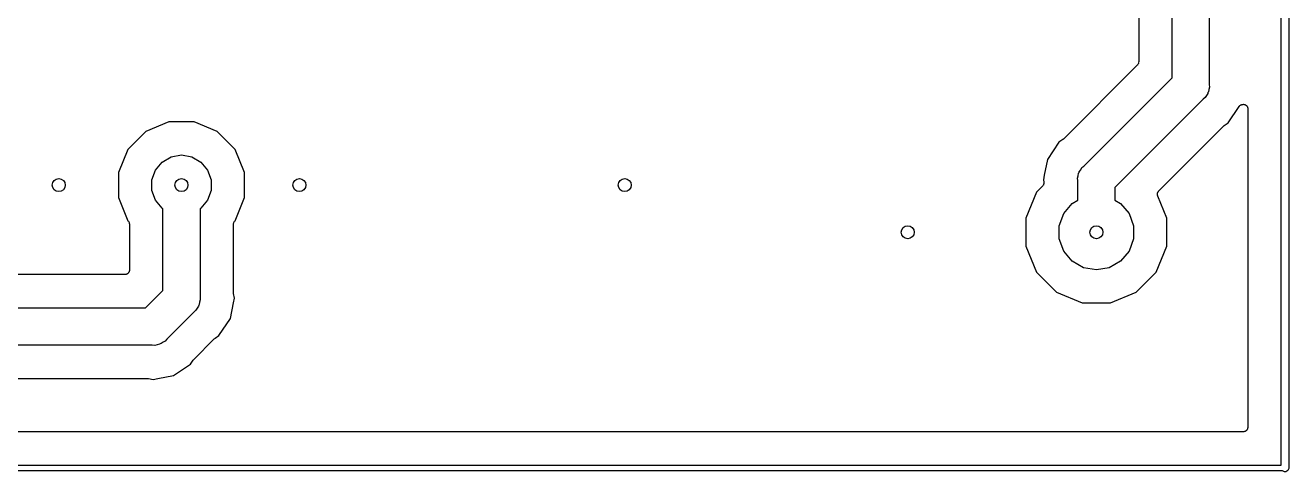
# Model space of a CAD drawing. Extents: x 110 to 212, y -130 to -57.
# Drawn here: x 178.17 to 212.19, y -129.64 to -117.62 of the extents above; entities that cross this region are included whole.
import ezdxf

# ---------------------------------------------------------------- set-up
doc = ezdxf.new("R2010")
doc.units = 0
doc.header["$MEASUREMENT"] = 0
doc.layers.add('BLACK', color=7, linetype='CONTINUOUS')

msp = doc.modelspace()

# ---------------------------------------------------------------- linework, layer by layer
at = {"layer": 'BLACK', "linetype": 'CONTINUOUS'}
for p, q in [((212.19, -57.1413), (212.19, -129.549)), ((211.99, -129.465), (211.99, -57.225)), ((209.05, -119.029), (209.05, -97.1551)), ((210.05, -97.1551), (210.05, -119.214)), ((208.15, -105.752), (208.15, -118.603)), ((208.113, -118.693), (206.126, -120.679)), ((208.116, -118.689), (208.113, -118.693)), ((208.12, -118.685), (208.116, -118.689)), ((208.129, -118.671), (208.12, -118.685)), ((208.138, -118.657), (208.129, -118.671)), ((208.14, -118.652), (208.138, -118.657)), ((208.142, -118.647), (208.14, -118.652)), ((208.145, -118.63), (208.142, -118.647)), ((208.15, -118.614), (208.145, -118.63)), ((208.15, -118.603), (208.149, -118.609)), ((208.149, -118.609), (208.15, -118.614)), ((206.672, -121.407), (209.05, -119.029)), ((210.027, -119.409), (210.016, -119.429)), ((210.039, -119.344), (210.027, -119.409)), ((210.056, -119.28), (210.039, -119.344)), ((210.05, -119.214), (210.056, -119.28)), ((209.888, -119.605), (207.51, -121.983)), ((209.939, -119.562), (209.888, -119.605)), ((209.972, -119.505), (209.939, -119.562)), ((210.01, -119.45), (209.972, -119.505)), ((210.016, -119.429), (210.01, -119.45)), ((210.9, -119.76), (210.914, -119.754)), ((210.914, -119.754), (210.927, -119.748)), ((210.927, -119.748), (210.934, -119.747)), ((210.934, -119.747), (210.941, -119.745)), ((210.941, -119.745), (210.956, -119.745)), ((210.956, -119.745), (210.971, -119.743)), ((210.971, -119.743), (210.978, -119.745)), ((210.978, -119.745), (210.985, -119.745)), ((210.985, -119.745), (210.999, -119.75)), ((210.999, -119.75), (211.014, -119.753)), ((211.014, -119.753), (211.02, -119.757)), ((210.559, -120.245), (210.857, -119.799)), ((210.857, -119.799), (210.862, -119.794)), ((210.862, -119.794), (210.866, -119.788)), ((210.866, -119.788), (210.877, -119.778)), ((210.877, -119.778), (210.888, -119.767)), ((210.888, -119.767), (210.894, -119.764)), ((210.894, -119.764), (210.9, -119.76)), ((211.02, -119.757), (211.027, -119.76)), ((211.027, -119.76), (211.038, -119.769)), ((211.038, -119.769), (211.051, -119.778)), ((211.051, -119.778), (211.055, -119.783)), ((211.055, -119.783), (211.06, -119.788)), ((211.06, -119.788), (211.068, -119.801)), ((211.068, -119.801), (211.077, -119.813)), ((211.077, -119.813), (211.079, -119.82)), ((211.079, -119.82), (211.082, -119.826)), ((211.082, -119.826), (211.085, -119.841)), ((211.085, -119.841), (211.089, -119.856)), ((211.089, -119.856), (211.089, -119.863)), ((211.089, -119.863), (211.09, -119.87)), ((211.09, -119.87), (211.09, -128.438)), ((182.037, -120.22), (181.412, -120.479)), ((182.713, -120.22), (182.037, -120.22)), ((183.338, -120.479), (182.713, -120.22)), ((208.69, -122.076), (210.434, -120.332)), ((210.434, -120.332), (210.444, -120.325)), ((210.444, -120.325), (210.453, -120.316)), ((210.453, -120.316), (210.559, -120.245)), ((181.412, -120.479), (180.934, -120.957)), ((183.816, -120.957), (183.338, -120.479)), ((206.001, -120.766), (205.691, -121.23)), ((206.107, -120.695), (206.001, -120.766)), ((206.116, -120.687), (206.107, -120.695)), ((206.126, -120.679), (206.116, -120.687)), ((180.934, -120.957), (180.675, -121.582)), ((182.097, -121.157), (182.375, -121.108)), ((182.375, -121.108), (182.653, -121.157)), ((184.075, -121.582), (183.816, -120.957)), ((181.672, -121.514), (181.853, -121.298)), ((181.853, -121.298), (182.097, -121.157)), ((182.653, -121.157), (182.897, -121.298)), ((182.897, -121.298), (183.079, -121.514)), ((205.691, -121.23), (205.608, -121.65)), ((206.588, -121.507), (206.621, -121.449)), ((206.621, -121.449), (206.672, -121.407)), ((180.675, -121.582), (180.675, -122.258)), ((181.575, -121.779), (181.672, -121.514)), ((181.575, -122.061), (181.575, -121.779)), ((183.079, -121.514), (183.175, -121.779)), ((183.175, -121.779), (183.175, -122.061)), ((184.075, -122.258), (184.075, -121.582)), ((205.608, -121.65), (205.583, -121.776)), ((205.583, -121.776), (205.595, -121.838)), ((205.608, -121.65), (205.608, -121.65)), ((206.504, -121.732), (206.521, -121.667)), ((206.51, -121.798), (206.504, -121.732)), ((206.521, -121.667), (206.533, -121.602)), ((206.533, -121.602), (206.544, -121.583)), ((206.544, -121.583), (206.55, -121.561)), ((206.55, -121.561), (206.588, -121.507)), ((181.672, -122.326), (181.575, -122.061)), ((183.175, -122.061), (183.079, -122.326)), ((205.399, -122.114), (205.11, -122.812)), ((205.56, -121.953), (205.399, -122.114)), ((205.571, -121.938), (205.56, -121.953)), ((205.582, -121.924), (205.571, -121.938)), ((205.583, -121.92), (205.582, -121.924)), ((205.586, -121.917), (205.583, -121.92)), ((205.59, -121.899), (205.586, -121.917)), ((205.596, -121.882), (205.59, -121.899)), ((205.595, -121.838), (205.595, -121.856)), ((205.595, -121.856), (205.597, -121.874)), ((205.597, -121.874), (205.596, -121.878)), ((205.596, -121.878), (205.596, -121.882)), ((206.51, -122.324), (206.51, -121.798)), ((207.51, -121.983), (207.51, -122.324)), ((208.657, -122.141), (208.659, -122.127)), ((208.659, -122.127), (208.662, -122.12)), ((208.662, -122.12), (208.665, -122.112)), ((208.665, -122.112), (208.673, -122.101)), ((208.673, -122.101), (208.679, -122.088)), ((208.679, -122.088), (208.685, -122.083)), ((208.685, -122.083), (208.69, -122.076)), ((180.675, -122.258), (180.934, -122.883)), ((181.853, -122.542), (181.672, -122.326)), ((183.079, -122.326), (182.897, -122.542)), ((183.816, -122.883), (184.075, -122.258)), ((206.131, -122.682), (206.357, -122.412)), ((206.357, -122.412), (206.51, -122.324)), ((207.51, -122.324), (207.663, -122.412)), ((207.663, -122.412), (207.889, -122.682)), ((208.653, -122.155), (208.657, -122.141)), ((208.654, -122.163), (208.653, -122.155)), ((208.653, -122.171), (208.654, -122.163)), ((208.656, -122.185), (208.653, -122.171)), ((208.657, -122.198), (208.656, -122.185)), ((208.661, -122.206), (208.657, -122.198)), ((208.662, -122.214), (208.661, -122.206)), ((208.91, -122.812), (208.662, -122.214)), ((181.875, -122.555), (181.853, -122.542)), ((181.875, -124.758), (181.875, -122.555)), ((182.897, -122.542), (182.875, -122.555)), ((182.875, -122.555), (182.875, -124.943)), ((205.11, -122.812), (205.11, -123.568)), ((206.01, -123.014), (206.131, -122.682)), ((207.889, -122.682), (208.01, -123.014)), ((208.91, -123.568), (208.91, -122.812)), ((180.934, -122.883), (180.938, -122.887)), ((180.938, -122.887), (180.941, -122.892)), ((180.941, -122.892), (180.945, -122.895)), ((180.945, -122.895), (180.954, -122.91)), ((180.954, -122.91), (180.963, -122.923)), ((180.963, -122.923), (180.965, -122.928)), ((180.965, -122.928), (180.967, -122.933)), ((180.967, -122.933), (180.97, -122.95)), ((180.97, -122.95), (180.975, -122.966)), ((180.975, -122.966), (180.974, -122.971)), ((180.974, -122.971), (180.975, -122.977)), ((180.975, -122.977), (180.975, -124.203)), ((183.775, -122.977), (183.776, -122.971)), ((183.775, -124.815), (183.775, -122.977)), ((183.776, -122.966), (183.78, -122.95)), ((183.776, -122.971), (183.776, -122.966)), ((183.78, -122.95), (183.783, -122.933)), ((183.783, -122.933), (183.786, -122.928)), ((183.786, -122.928), (183.787, -122.923)), ((183.787, -122.923), (183.796, -122.91)), ((183.796, -122.91), (183.805, -122.895)), ((183.805, -122.895), (183.809, -122.892)), ((183.809, -122.892), (183.812, -122.887)), ((183.812, -122.887), (183.816, -122.883)), ((206.01, -123.366), (206.01, -123.014)), ((208.01, -123.014), (208.01, -123.366)), ((206.131, -123.698), (206.01, -123.366)), ((208.01, -123.366), (207.889, -123.698)), ((205.11, -123.568), (205.399, -124.266)), ((206.357, -123.968), (206.131, -123.698)), ((207.889, -123.698), (207.663, -123.968)), ((208.621, -124.266), (208.91, -123.568)), ((206.663, -124.144), (206.357, -123.968)), ((207.01, -124.205), (206.663, -124.144)), ((207.357, -124.144), (207.01, -124.205)), ((207.663, -123.968), (207.357, -124.144)), ((180.848, -124.33), (173.224, -124.33)), ((180.859, -124.328), (180.848, -124.33)), ((180.87, -124.328), (180.859, -124.328)), ((180.881, -124.324), (180.87, -124.328)), ((180.892, -124.322), (180.881, -124.324)), ((180.901, -124.317), (180.892, -124.322)), ((180.912, -124.313), (180.901, -124.317)), ((180.92, -124.306), (180.912, -124.313)), ((180.93, -124.3), (180.92, -124.306)), ((180.937, -124.292), (180.93, -124.3)), ((180.945, -124.285), (180.937, -124.292)), ((180.951, -124.275), (180.945, -124.285)), ((180.958, -124.266), (180.951, -124.275)), ((180.962, -124.256), (180.958, -124.266)), ((180.967, -124.246), (180.962, -124.256)), ((180.969, -124.235), (180.967, -124.246)), ((180.973, -124.225), (180.969, -124.235)), ((180.975, -124.203), (180.973, -124.214)), ((180.973, -124.214), (180.973, -124.225)), ((205.399, -124.266), (205.934, -124.801)), ((208.086, -124.801), (208.621, -124.266)), ((181.403, -125.23), (181.875, -124.758)), ((183.777, -124.827), (183.775, -124.815)), ((183.778, -124.839), (183.777, -124.827)), ((183.803, -124.965), (183.778, -124.839)), ((205.934, -124.801), (206.632, -125.09)), ((207.388, -125.09), (208.086, -124.801)), ((182.835, -125.179), (182.797, -125.234)), ((182.841, -125.158), (182.835, -125.179)), ((182.852, -125.139), (182.841, -125.158)), ((182.864, -125.073), (182.852, -125.139)), ((182.881, -125.009), (182.864, -125.073)), ((182.875, -124.943), (182.881, -125.009)), ((183.694, -125.511), (183.778, -125.091)), ((183.778, -125.091), (183.803, -124.965)), ((183.778, -125.091), (183.778, -125.091)), ((206.632, -125.09), (207.388, -125.09)), ((169.117, -125.23), (181.403, -125.23)), ((182.713, -125.334), (181.979, -126.068)), ((182.764, -125.291), (182.713, -125.334)), ((182.797, -125.234), (182.764, -125.291)), ((183.384, -125.974), (183.694, -125.511)), ((181.718, -126.219), (181.654, -126.236)), ((181.784, -126.207), (181.718, -126.219)), ((181.803, -126.196), (181.784, -126.207)), ((181.825, -126.19), (181.803, -126.196)), ((181.879, -126.152), (181.825, -126.19)), ((181.936, -126.119), (181.879, -126.152)), ((181.979, -126.068), (181.936, -126.119)), ((182.706, -126.614), (183.259, -126.061)), ((183.259, -126.061), (183.269, -126.054)), ((183.269, -126.054), (183.278, -126.045)), ((183.278, -126.045), (183.384, -125.974)), ((181.588, -126.23), (168.932, -126.23)), ((181.654, -126.236), (181.588, -126.23)), ((182.156, -127.049), (182.619, -126.739)), ((182.619, -126.739), (182.691, -126.633)), ((182.691, -126.633), (182.699, -126.624)), ((182.699, -126.624), (182.706, -126.614)), ((169.06, -127.13), (181.46, -127.13)), ((181.46, -127.13), (181.472, -127.132)), ((181.472, -127.132), (181.484, -127.132)), ((181.484, -127.132), (181.61, -127.157)), ((181.61, -127.157), (181.736, -127.132)), ((181.736, -127.132), (182.156, -127.049)), ((181.736, -127.132), (181.736, -127.132)), ((210.963, -128.565), (111.592, -128.565)), ((210.974, -128.563), (210.963, -128.565)), ((210.985, -128.563), (210.974, -128.563)), ((210.995, -128.559), (210.985, -128.563)), ((211.006, -128.557), (210.995, -128.559)), ((211.016, -128.552), (211.006, -128.557)), ((211.027, -128.548), (211.016, -128.552)), ((211.035, -128.541), (211.027, -128.548)), ((211.045, -128.535), (211.035, -128.541)), ((211.052, -128.527), (211.045, -128.535)), ((211.06, -128.52), (211.052, -128.527)), ((211.066, -128.51), (211.06, -128.52)), ((211.073, -128.501), (211.066, -128.51)), ((211.077, -128.491), (211.073, -128.501)), ((211.082, -128.481), (211.077, -128.491)), ((211.084, -128.47), (211.082, -128.481)), ((211.088, -128.46), (211.084, -128.47)), ((211.09, -128.438), (211.088, -128.449)), ((211.088, -128.449), (211.088, -128.46)), ((212.024, -129.615), (110.483, -129.615)), ((110.565, -129.465), (211.99, -129.465)), ((212.039, -129.628), (212.024, -129.615)), ((212.168, -129.605), (212.141, -129.628)), ((212.185, -129.575), (212.168, -129.605)), ((212.19, -129.549), (212.185, -129.575)), ((212.072, -129.64), (212.039, -129.628)), ((212.108, -129.64), (212.072, -129.64)), ((212.141, -129.628), (212.108, -129.64))]:
    msp.add_line(p, q, dxfattribs=at)
at = {"layer": 'BLACK'}
for centre in [(179.07, -121.92), (179.07, -121.92), (182.375, -121.92), (182.375, -121.92), (185.55, -121.92), (185.55, -121.92), (194.31, -121.92), (194.31, -121.92), (201.93, -123.19), (201.93, -123.19), (207.01, -123.19), (207.01, -123.19)]:
    msp.add_circle(centre, 0.175, dxfattribs=at)

doc.saveas('drawing.dxf')
